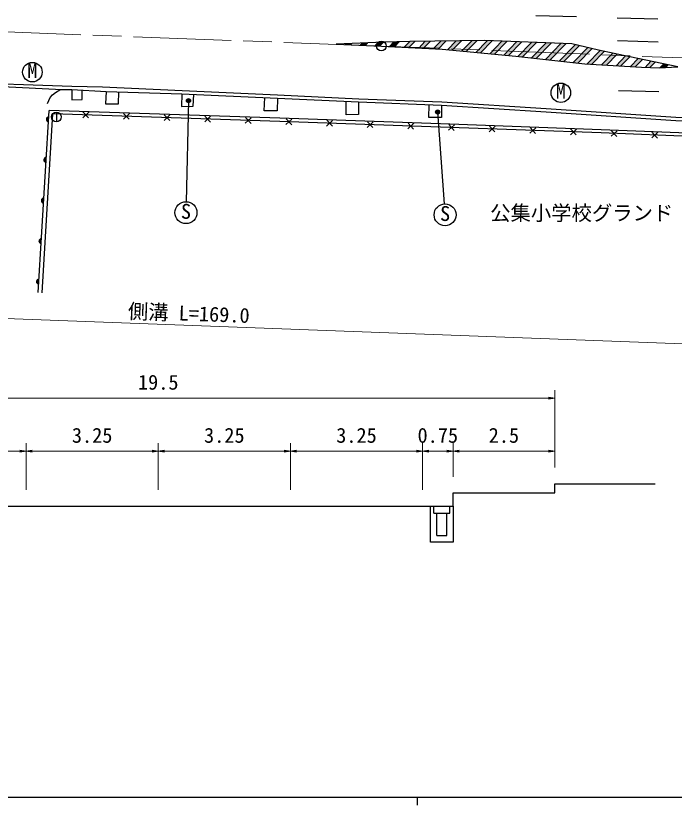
# Model space of a CAD drawing. Units: millimetres at full size, sheet at 1:1000, with parts at other scales. Extents: x 40000 to 680000, y 20000 to 380000.
# Drawn here: x 218635 to 299590, y 204000 to 301069 of the extents above; entities that cross this region are included whole.
import ezdxf
from ezdxf.enums import TextEntityAlignment as Align

# ---------------------------------------------------------------- set-up
doc = ezdxf.new("R2010")
doc.units = ezdxf.units.MM
doc.header["$LTSCALE"] = 1000
doc.linetypes.add('CHAIN', pattern=[18.5, 12, -1.5, 3.5, -1.5])
for name, color, linetype, lineweight in [('M-BGD', 7, 'Continuous', 25), ('M-BGD-EXST', 7, 'Continuous', 25), ('M-BMK', 2, 'CHAIN', 13), ('M-BMK-SRVR', 3, 'Continuous', 25), ('M-STR-HTXT', 7, 'Continuous', 13), ('M-STR-STRC', 7, 'Continuous', 25), ('M-TTL-BAND', 7, 'Continuous', 25)]:
    doc.layers.add(name, color=color, linetype=linetype, lineweight=lineweight)
doc.layers.add('M-BMK-HTXT', color=7, linetype='Continuous')
doc.styles.add('ＭＳ ゴシック', font='')
doc.styles.get('ＭＳ ゴシック').set_extended_font_data('MS Gothic')

# ---------------------------------------------------------------- blocks, each defined once
blk = doc.blocks.new('open_arrow')
at = {"color": 0, "linetype": 'Continuous', "lineweight": -2}
blk.add_lwpolyline([(7.5, 1.25), (0, 0), (7.5, -1.25)], dxfattribs=at)

msp = doc.modelspace()

# ---------------------------------------------------------------- hatches: boundary and pattern name
at = {"layer": 'M-BGD'}
for points in [[(222635, 288025), (222673, 288650, 0.84072)], [(222334, 283034), (222371, 283659, 0.84072)], [(222032, 278044), (222070, 278668, 0.84072)], [(221731, 273053), (221769, 273677, 0.84072)], [(221430, 268062), (221468, 268686, 0.84072)]]:
    msp.add_hatch(color=256, dxfattribs=at).paths.add_polyline_path(points)
at = {"layer": 'M-BGD-EXST'}
for points in [[(239646, 290748, 0.41421), (239761, 290413, 0.41421), (240095, 290528, 1)], [(270273, 289352, 0.41421), (270387, 289018, 0.41421), (270722, 289132, 1)]]:
    msp.add_hatch(color=256, dxfattribs=at).paths.add_polyline_path(points)
at = {"layer": 'M-STR-STRC'}
for points in [[(259762, 297496), (259903, 297641), (259248, 297613), (259156, 297519)], [(261867, 297723), (261213, 297696), (260974, 297450), (261580, 297428)], [(263832, 297806), (263177, 297778), (262791, 297382), (263397, 297359)], [(265780, 297871), (265131, 297850), (264593, 297298), (265190, 297265)], [(267713, 297922), (267086, 297915), (267078, 297915), (266383, 297200), (266979, 297168)], [(269616, 297942), (268982, 297935), (268172, 297103), (268768, 297071)], [(271520, 297961), (270885, 297955), (269961, 297006), (270558, 296973)], [(273423, 297981), (272789, 297975), (271727, 296884), (272302, 296830)], [(275327, 298001), (274692, 297994), (273453, 296722), (274029, 296668)], [(277188, 297978), (276583, 298001), (275180, 296560), (275755, 296506)], [(279005, 297909), (278400, 297932), (276906, 296398), (277481, 296344)], [(280823, 297840), (280217, 297863), (278632, 296236), (279208, 296182)], [(282640, 297772), (282034, 297794), (280355, 296070), (280922, 296007)], [(284457, 297703), (283851, 297726), (282057, 295883), (282624, 295820)], [(286274, 297634), (285668, 297657), (283759, 295696), (284326, 295633)], [(287920, 297389), (287410, 297511), (285461, 295509), (286028, 295446)], [(289448, 297024), (288939, 297146), (287163, 295322), (287730, 295259)], [(290993, 296676), (290472, 296785), (288878, 295147), (289470, 295111)], [(292558, 296347), (292036, 296457), (290656, 295039), (291249, 295003)], [(294122, 296019), (293601, 296128), (292435, 294931), (293028, 294895)], [(295688, 295692), (295166, 295801), (294213, 294822), (294806, 294786)], [(296613, 294707), (297255, 295366), (296733, 295475), (296004, 294726)], [(298500, 294710), (298821, 295039), (298299, 295148), (297840, 294676)]]:
    msp.add_hatch(color=256, dxfattribs=at).paths.add_polyline_path(points)

# ---------------------------------------------------------------- linework, layer by layer
at = {"layer": 'M-BGD'}
for p, q in [((216991, 292389), (224327, 291989)), ((221368, 267039), (222720, 289431)), ((221867, 267009), (223195, 289015)), ((223627, 289227), (223627, 288027)), ((227599, 289219), (226869, 288536)), ((226893, 289243), (227575, 288512)), ((232596, 289050), (231866, 288367)), ((231890, 289074), (232572, 288343)), ((237593, 288880), (236863, 288197)), ((236887, 288904), (237569, 288173)), ((242591, 288710), (241860, 288027)), ((241884, 288734), (242567, 288003)), ((247588, 288540), (246857, 287858)), ((246881, 288564), (247564, 287834)), ((252585, 288370), (251854, 287687)), ((251878, 288394), (252561, 287663)), ((257582, 288195), (256851, 287513)), ((256875, 288220), (257557, 287488)), ((262579, 288021), (261848, 287339)), ((261872, 288045), (262554, 287314)), ((267576, 287846), (266845, 287164)), ((266869, 287871), (267551, 287140)), ((272573, 287672), (271842, 286990)), ((271866, 287696), (272548, 286965)), ((277570, 287490), (276838, 286809)), ((276863, 287516), (277544, 286783)), ((281860, 287334), (282541, 286602)), ((282567, 287309), (281835, 286628)), ((287564, 287128), (286831, 286447)), ((286857, 287153), (287538, 286421)), ((292560, 286942), (291828, 286261)), ((291853, 286968), (292534, 286235)), ((297557, 286746), (296823, 286067)), ((296851, 286773), (297530, 286039)), ((270019, 239911), (270019, 240773)), ((272019, 239911), (272019, 240773)), ((270019, 239911), (272019, 239911)), ((270394, 237151), (270394, 239911)), ((271644, 237151), (271644, 239911)), ((270394, 237151), (271644, 237151))]:
    msp.add_line(p, q, dxfattribs=at)
for points in [[(158095, 290587), (158072, 291204), (162346, 291898), (168240, 292871), (173984, 293261), (180458, 293456), (186208, 293518), (192059, 293431), (197670, 293305), (211198, 292916), (225537, 292414), (229276, 292339), (239074, 291865), (250831, 291351), (260795, 290876), (271005, 290479), (283862, 289662), (299809, 288588), (313286, 288184), (324369, 287910), (327924, 287935), (328348, 287942)], [(222537, 290297), (222870, 291012), (223137, 291333), (223531, 291656), (224049, 291951), (224327, 291989), (225529, 292014), (229739, 291765), (239059, 291465), (250813, 290951), (260777, 290477), (270985, 290079), (283836, 289263), (299790, 288188), (313275, 287785), (324359, 287510), (328344, 287424), (328348, 287942)], [(225529, 292014), (225546, 290718), (226808, 290769), (226789, 291939)], [(229739, 291765), (229680, 290231), (231266, 290252), (231290, 291715)], [(239059, 291465), (239025, 289933), (240464, 289944), (240508, 291402)], [(250813, 290951), (250763, 289366), (249174, 289394), (249249, 291019)], [(260777, 290477), (260756, 288941), (259263, 288872), (259267, 290549)], [(324481, 285602), (306540, 286441), (290611, 287064), (272013, 287738), (251095, 288468), (222720, 289431)], [(270985, 290079), (270963, 288543), (269433, 288543), (269442, 290139)], [(348341, 261682), (348560, 274167), (342084, 274854), (335236, 282241), (324418, 285205), (306523, 286041), (290596, 286664), (271999, 287338), (251082, 288068), (223195, 289015)], [(176687, 243294), (187400, 243294), (187400, 241969), (199900, 241969), (199900, 240773), (203650, 240773), (219900, 240773), (236150, 240773), (252400, 240773), (268650, 240773), (272400, 240773), (272400, 242396), (284900, 242396), (284900, 243519), (297257, 243519)], [(272400, 240773), (272400, 236348), (269639, 236348), (269639, 240773)]]:
    msp.add_lwpolyline(points, dxfattribs=at)
msp.add_circle((223627, 288627), 600, dxfattribs=at)
for centre in [(222708, 288334), (222407, 283343), (222106, 278353), (221805, 273362), (221503, 268371)]:
    msp.add_arc(centre, 318, 96.43765, 256.65537, dxfattribs=at)
at = {"layer": 'M-BGD-EXST'}
for p, q in [((239871, 290638), (239589, 278213)), ((270497, 289242), (271322, 277945))]:
    msp.add_line(p, q, dxfattribs=at)
for centre, radius in [((220677, 294143), 1200), ((285646, 291604), 1200), ((239871, 290638), 250), ((270497, 289242), 250), ((239558, 276863), 1350), ((271420, 276598), 1350)]:
    msp.add_circle(centre, radius, dxfattribs=at)
at = {"layer": 'M-BMK'}
msp.add_lwpolyline([(462652, 290075), (363116, 293405), (263592, 297352), (202472, 299647), (194281, 299982), (184854, 300309), (174431, 300090), (163895, 299390), (154387, 298434), (144873, 297228), (65420, 284828)], dxfattribs=at)
at = {"layer": 'M-BMK-SRVR'}
msp.add_circle((263592, 297352), 600, dxfattribs=at)
at = {"layer": 'M-STR-HTXT'}
for p, q in [((284900, 245519), (284900, 255046)), ((284900, 254046), (187400, 254046)), ((219900, 242773), (219900, 248517)), ((236150, 242773), (236150, 248517)), ((252400, 242773), (252400, 248517)), ((268650, 242773), (268650, 248517)), ((272400, 244396), (272400, 248517)), ((203650, 247517), (219900, 247517)), ((219900, 247517), (236150, 247517)), ((236150, 247517), (252400, 247517)), ((252400, 247517), (268650, 247517)), ((268650, 247517), (272400, 247517)), ((272400, 247517), (284900, 247517))]:
    msp.add_line(p, q, dxfattribs=at)
msp.add_lwpolyline([(325904, 259804), (195419, 264684), (184723, 264786), (178042, 264815), (172309, 264571), (166022, 264147), (160012, 263723)], dxfattribs=at)
at = {"layer": 'M-STR-STRC'}
for p, q in [((287561, 300932), (282563, 301069)), ((297558, 300658), (292559, 300795)), ((259248, 297613), (259156, 297519)), ((259903, 297641), (259762, 297496)), ((261213, 297696), (260974, 297450)), ((261867, 297723), (261580, 297428)), ((263177, 297778), (262791, 297382)), ((263832, 297806), (263397, 297359)), ((265131, 297850), (264593, 297298)), ((265780, 297871), (265190, 297265)), ((267078, 297915), (266383, 297200)), ((267713, 297922), (266979, 297168)), ((268982, 297935), (268172, 297103)), ((269616, 297942), (268768, 297071)), ((270885, 297955), (269961, 297006)), ((271520, 297961), (270558, 296973)), ((272789, 297975), (271727, 296884)), ((273423, 297981), (272302, 296830)), ((274692, 297994), (273453, 296722)), ((275327, 298001), (274023, 296662)), ((276583, 298001), (275180, 296560)), ((277188, 297978), (275755, 296506)), ((278400, 297932), (276906, 296398)), ((279005, 297909), (277481, 296344)), ((280217, 297863), (278632, 296236)), ((280823, 297840), (279208, 296182)), ((282034, 297794), (280355, 296070)), ((282640, 297772), (280922, 296007)), ((283851, 297726), (282057, 295883)), ((284457, 297703), (282624, 295820)), ((285668, 297657), (283759, 295696)), ((286274, 297634), (284326, 295633)), ((287410, 297511), (285461, 295509)), ((287920, 297389), (286028, 295446)), ((288939, 297146), (287163, 295322)), ((297614, 297843), (292615, 297980)), ((289448, 297024), (287730, 295259)), ((290472, 296785), (288878, 295147)), ((290993, 296676), (289470, 295111)), ((292036, 296457), (290656, 295039)), ((292558, 296347), (291249, 295003)), ((293601, 296128), (292435, 294931)), ((294122, 296019), (293028, 294895)), ((295166, 295801), (294213, 294822)), ((295688, 295692), (294806, 294786)), ((296733, 295475), (296004, 294726)), ((297255, 295366), (296613, 294707)), ((298299, 295148), (297840, 294676)), ((298821, 295039), (298500, 294710)), ((297719, 291703), (292721, 291840))]:
    msp.add_line(p, q, dxfattribs=at)
msp.add_lwpolyline([(300034, 294787), (294141, 296015), (290285, 296824), (287011, 297606), (276311, 298011), (267086, 297915), (263903, 297809), (258014, 297561), (263592, 297352), (271074, 296945), (280103, 296097), (288589, 295165), (295568, 294740), (297733, 294671)], close=True, dxfattribs=at)
at = {"layer": 'M-TTL-BAND'}
for p, q in [((40000, 205000), (579000, 205000)), ((268000, 205000), (268000, 204000))]:
    msp.add_line(p, q, dxfattribs=at)

# ---------------------------------------------------------------- block references
at = {"layer": 'M-STR-HTXT', "xscale": 100, "yscale": 100, "rotation": 180}
for p in [(284900, 254046), (219900, 247517), (236150, 247517), (252400, 247517), (268650, 247517), (272400, 247517), (284900, 247517)]:
    msp.add_blockref('open_arrow', p, dxfattribs=at)
at = {"layer": 'M-STR-HTXT', "xscale": 100, "yscale": 100}
for p in [(219900, 247517), (236150, 247517), (252400, 247517), (268650, 247517), (272400, 247517)]:
    msp.add_blockref('open_arrow', p, dxfattribs=at)

# ---------------------------------------------------------------- texts
at = {"layer": 'M-BGD-EXST', "style": 'ＭＳ ゴシック'}
for p in [(220055, 292864), (285024, 290324)]:
    msp.add_text('M', height=1833, dxfattribs=at).set_placement(p, align=Align.BOTTOM_LEFT)
for p in [(238903, 275571), (270765, 275306)]:
    msp.add_text('S', height=1833, rotation=358.508, dxfattribs=at).set_placement(p, align=Align.BOTTOM_LEFT)
at = {"layer": 'M-BMK-HTXT', "style": 'ＭＳ ゴシック'}
msp.add_text('公集小学校グランド', height=1833, dxfattribs=at).set_placement((276967, 275356), align=Align.BOTTOM_LEFT)
at = {"layer": 'M-STR-HTXT', "style": 'ＭＳ ゴシック'}
msp.add_text('側溝 L=169.0', height=1833, rotation=357.858, dxfattribs=at).set_placement((232370, 263302), align=Align.BOTTOM_LEFT)
for s, p in [('19.5', (236150, 254546)), ('3.25', (228025, 248017)), ('3.25', (244275, 248017)), ('3.25', (260525, 248017)), ('0.75', (270525, 248017)), ('2.5', (278650, 248017))]:
    msp.add_text(s, height=1833, dxfattribs=at).set_placement(p, align=Align.BOTTOM_CENTER)

doc.saveas('drawing.dxf')
